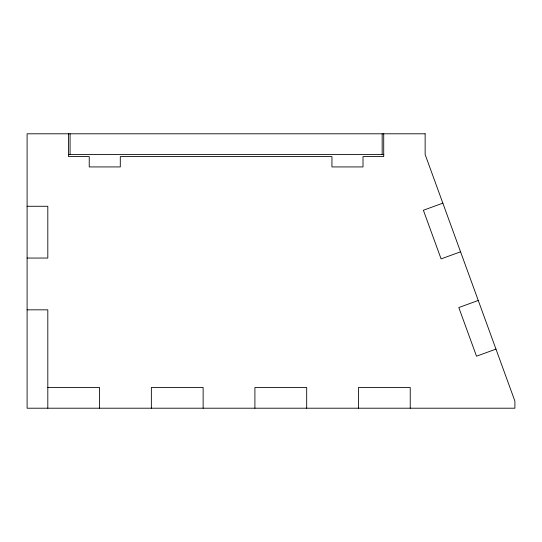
<?xml version="1.0" encoding="UTF-8"?>
<svg xmlns="http://www.w3.org/2000/svg" width="542" height="542" viewBox="0 0 542 542"><rect width="100%" height="100%" fill="white"/><g stroke="black" fill="none" stroke-linecap="round" stroke-linejoin="round"><path stroke-width="0.81" d="M442.848 203.155L423.383 210.242L441.093 258.893L460.558 251.813M478.261 300.464L458.803 307.544L476.513 356.202L495.971 349.116M68.427 154.504L383.851 154.504M27.1 206.278L47.811 206.278L47.811 258.053L27.1 258.053M27.1 309.834L47.811 309.834L47.811 408.207M47.811 387.496L99.586 387.496L99.586 408.207M410.24 408.207L410.24 387.496L358.465 387.496L358.465 408.207M383.716 133.793L383.716 156.577L363.011 156.577L363.011 166.929L331.941 166.929L331.941 156.577L120.297 156.577L120.297 166.929L89.234 166.929L89.234 156.577L68.522 156.577L68.522 133.793M382.164 133.793L382.164 154.504M306.684 408.207L306.684 387.496L254.909 387.496L254.909 408.207M203.135 408.207L203.135 387.496L151.36 387.496L151.36 408.207M70.074 133.793L70.074 154.504M425.138 133.793L27.1 133.793L27.1 408.207L514.9 408.207L514.9 401.121L425.138 154.504L425.138 133.793"/></g></svg>
